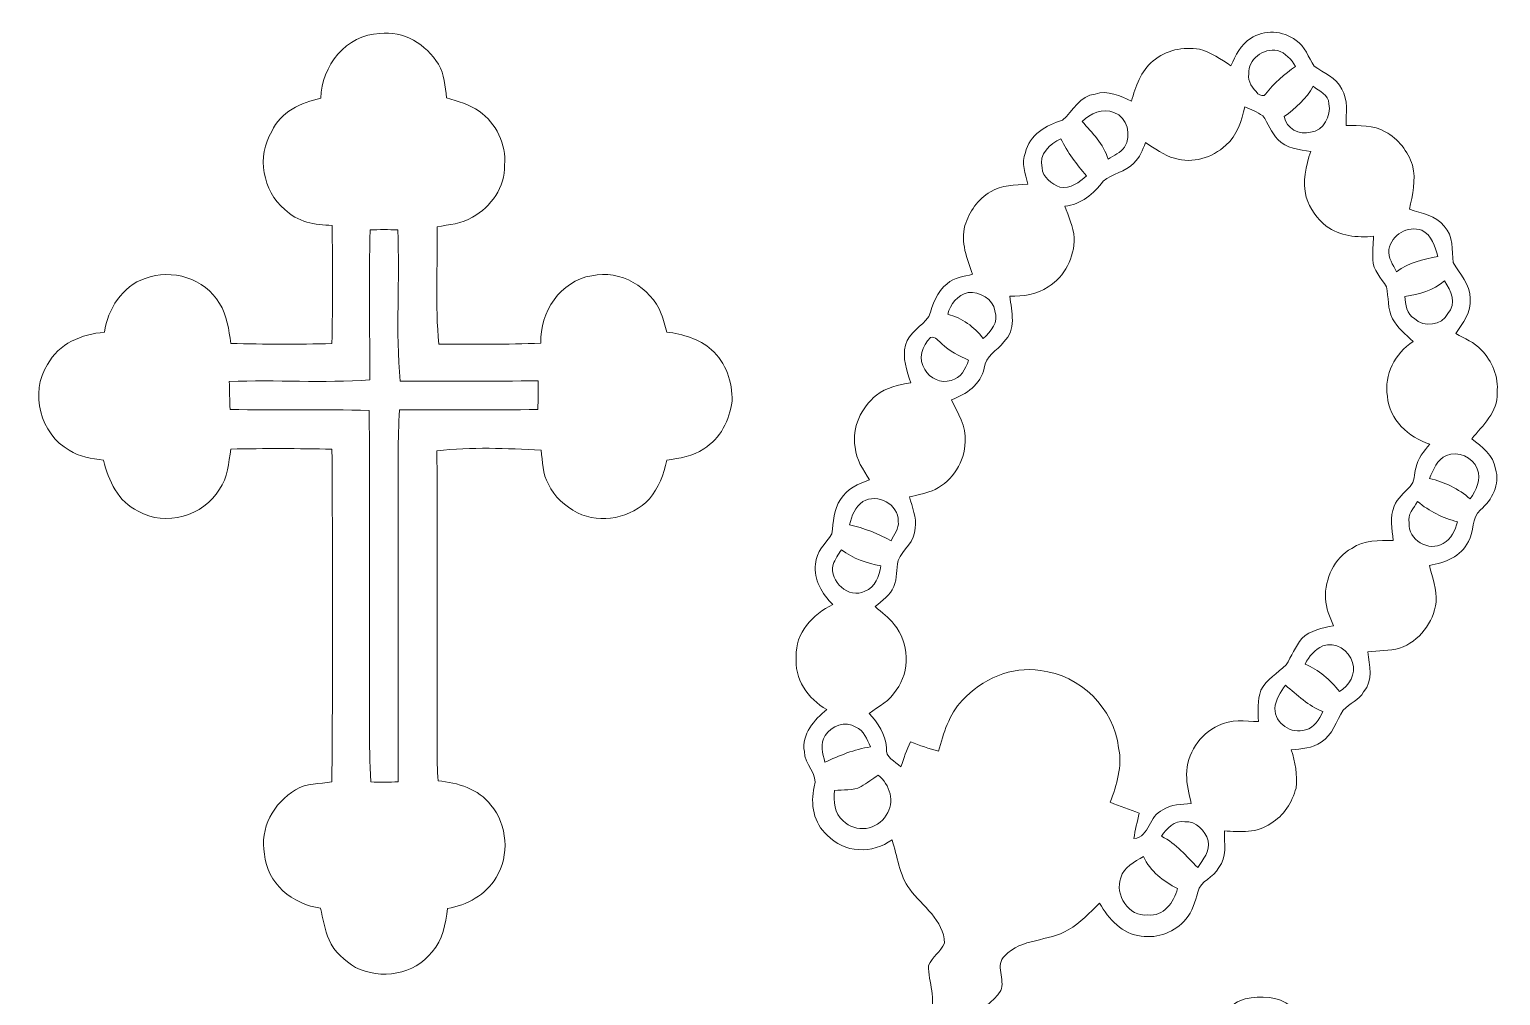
# Model space of a CAD drawing. Header units: centimetres. Extents: x -15.4 to 15.3, y -16.3 to 16.3.
# Drawn here: x -15.44 to 15.31, y -3.86 to 16.33 of the extents above; entities that cross this region are included whole.
import ezdxf

# ---------------------------------------------------------------- set-up
doc = ezdxf.new("R2010")
doc.units = ezdxf.units.CM
doc.header["$MEASUREMENT"] = 0
doc.layers.add('Layer 1', color=7, linetype='Continuous')

msp = doc.modelspace()

# ---------------------------------------------------------------- linework, layer by layer
at = {"layer": 'Layer 1', "color": 253, "lineweight": 9}
for points, knots in [([(-9.3471, 14.89439), (-9.33652, 15.56219), (-8.81053, 16.23212), (-8.11555, 16.24411), (-8.11555, 16.24411), (-7.61955, 16.32031), (-7.14471, 16.0134), (-6.8893, 15.607), (-6.8893, 15.607), (-6.75948, 15.39533), (-6.75172, 15.13886), (-6.7175, 14.90038), (-6.7175, 14.90038), (-6.48502, 14.82489), (-6.23807, 14.76986), (-6.03734, 14.6231), (-6.03734, 14.6231), (-5.67892, 14.37616), (-5.47148, 13.93166), (-5.505, 13.49739), (-5.505, 13.49739), (-5.48948, 13.0423), (-5.79004, 12.62073), (-6.1788, 12.4073), (-6.1788, 12.4073), (-6.40035, 12.26408), (-6.66846, 12.25984), (-6.91823, 12.2041), (-6.91823, 12.2041), (-6.89812, 11.38848), (-6.96409, 10.56863), (-6.87766, 9.75618), (-6.87766, 9.75618), (-6.16787, 9.76323), (-5.45667, 9.73783), (-4.74757, 9.77911), (-4.74757, 9.77911), (-4.77121, 10.41834), (-4.34153, 11.08262), (-3.6843, 11.18528), (-3.6843, 11.18528), (-3.08776, 11.31687), (-2.45277, 10.94786), (-2.23051, 10.38941), (-2.23051, 10.38941), (-2.18253, 10.26594), (-2.15325, 10.13683), (-2.11726, 10.00947), (-2.11726, 10.00947), (-1.78283, 9.96044), (-1.43887, 9.86801), (-1.17923, 9.63976), (-1.17923, 9.63976), (-0.88289, 9.36989), (-0.73861, 8.95925), (-0.75201, 8.56344), (-0.75201, 8.56344), (-0.80105, 8.17291), (-0.99367, 7.77498), (-1.34362, 7.57143), (-1.34362, 7.57143), (-1.56411, 7.39786), (-1.85162, 7.38234), (-2.11586, 7.32836), (-2.11586, 7.32836), (-2.18217, 7.03873), (-2.28483, 6.74981), (-2.47992, 6.52015), (-2.47992, 6.52015), (-2.85527, 6.12645), (-3.49169, 5.98251), (-3.98416, 6.23369), (-3.98416, 6.23369), (-4.23323, 6.3741), (-4.46923, 6.56425), (-4.59059, 6.82918), (-4.59059, 6.82918), (-4.71547, 7.04367), (-4.71053, 7.30155), (-4.74193, 7.54038), (-4.74193, 7.54038), (-5.46584, 7.57813), (-6.19785, 7.61094), (-6.91928, 7.52521), (-6.91928, 7.52521), (-6.91435, 5.45899), (-6.91823, 3.39277), (-6.91787, 1.32655), (-6.91787, 1.32655), (-6.91505, 1.09478), (-6.91682, 0.86159), (-6.89388, 0.63052), (-6.89388, 0.63052), (-6.48537, 0.59313), (-6.0511, 0.4626), (-5.79216, 0.12499), (-5.79216, 0.12499), (-5.44608, -0.29129), (-5.39634, -0.92911), (-5.68315, -1.38913), (-5.68315, -1.38913), (-5.89482, -1.7539), (-6.29381, -1.96733), (-6.69986, -2.03754), (-6.69986, -2.03754), (-6.73866, -2.35539), (-6.79581, -2.69899), (-7.0223, -2.94312), (-7.0223, -2.94312), (-7.38354, -3.42289), (-8.09933, -3.53014), (-8.62179, -3.26944), (-8.62179, -3.26944), (-8.84369, -3.12374), (-9.07229, -2.94805), (-9.17318, -2.69335), (-9.17318, -2.69335), (-9.26914, -2.48345), (-9.30124, -2.25238), (-9.35063, -2.02907), (-9.35063, -2.02907), (-9.93095, -1.95922), (-10.47811, -1.50378), (-10.52467, -0.89842), (-10.52467, -0.89842), (-10.63051, -0.3696), (-10.33169, 0.17826), (-9.8745, 0.43967), (-9.8745, 0.43967), (-9.65367, 0.5896), (-9.36827, 0.56667), (-9.11603, 0.60653), (-9.11603, 0.60653), (-9.09522, 2.92393), (-9.0998, 5.24168), (-9.11355, 7.55908), (-9.11355, 7.55908), (-9.81806, 7.57672), (-10.52326, 7.57778), (-11.22811, 7.56261), (-11.22811, 7.56261), (-11.27574, 7.27721), (-11.2902, 6.96535), (-11.46624, 6.72264), (-11.46624, 6.72264), (-11.79573, 6.16419), (-12.59618, 5.93066), (-13.16169, 6.26685), (-13.16169, 6.26685), (-13.58361, 6.45559), (-13.78646, 6.90609), (-13.88947, 7.32942), (-13.88947, 7.32942), (-14.13571, 7.36258), (-14.39429, 7.39539), (-14.6049, 7.53932), (-14.6049, 7.53932), (-15.21062, 7.8794), (-15.43746, 8.74265), (-15.05963, 9.33038), (-15.05963, 9.33038), (-14.82715, 9.76076), (-14.34243, 9.97208), (-13.87112, 10.00312), (-13.87112, 10.00312), (-13.80198, 10.48784), (-13.49577, 10.96585), (-13.01881, 11.13025), (-13.01881, 11.13025), (-12.46354, 11.33909), (-11.76575, 11.12919), (-11.46588, 10.60602), (-11.46588, 10.60602), (-11.29973, 10.35978), (-11.27292, 10.05569), (-11.22811, 9.77029), (-11.22811, 9.77029), (-10.52432, 9.7523), (-9.81982, 9.75053), (-9.11603, 9.7657), (-9.11603, 9.7657), (-9.09769, 10.58979), (-9.09839, 11.41423), (-9.1118, 12.23832), (-9.1118, 12.23832), (-9.46598, 12.23444), (-9.84098, 12.31417), (-10.10168, 12.57064), (-10.10168, 12.57064), (-10.56454, 12.95764), (-10.68977, 13.68718), (-10.37333, 14.20188), (-10.37333, 14.20188), (-10.18883, 14.60511), (-9.75915, 14.81078), (-9.3471, 14.89439), (-9.3471, 14.89439), (-9.3471, 14.89439), (-9.3471, 14.89439), (-9.3471, 14.89439)], [0, 0, 0, 0, 0.01960784, 0.01960784, 0.01960784, 0.01960784, 0.03921569, 0.03921569, 0.03921569, 0.03921569, 0.05882353, 0.05882353, 0.05882353, 0.05882353, 0.07843137, 0.07843137, 0.07843137, 0.07843137, 0.09803922, 0.09803922, 0.09803922, 0.09803922, 0.11764706, 0.11764706, 0.11764706, 0.11764706, 0.1372549, 0.1372549, 0.1372549, 0.1372549, 0.15686275, 0.15686275, 0.15686275, 0.15686275, 0.17647059, 0.17647059, 0.17647059, 0.17647059, 0.19607843, 0.19607843, 0.19607843, 0.19607843, 0.21568627, 0.21568627, 0.21568627, 0.21568627, 0.23529412, 0.23529412, 0.23529412, 0.23529412, 0.25490196, 0.25490196, 0.25490196, 0.25490196, 0.2745098, 0.2745098, 0.2745098, 0.2745098, 0.29411765, 0.29411765, 0.29411765, 0.29411765, 0.31372549, 0.31372549, 0.31372549, 0.31372549, 0.33333333, 0.33333333, 0.33333333, 0.33333333, 0.35294118, 0.35294118, 0.35294118, 0.35294118, 0.37254902, 0.37254902, 0.37254902, 0.37254902, 0.39215686, 0.39215686, 0.39215686, 0.39215686, 0.41176471, 0.41176471, 0.41176471, 0.41176471, 0.43137255, 0.43137255, 0.43137255, 0.43137255, 0.45098039, 0.45098039, 0.45098039, 0.45098039, 0.47058824, 0.47058824, 0.47058824, 0.47058824, 0.49019608, 0.49019608, 0.49019608, 0.49019608, 0.50980392, 0.50980392, 0.50980392, 0.50980392, 0.52941176, 0.52941176, 0.52941176, 0.52941176, 0.54901961, 0.54901961, 0.54901961, 0.54901961, 0.56862745, 0.56862745, 0.56862745, 0.56862745, 0.58823529, 0.58823529, 0.58823529, 0.58823529, 0.60784314, 0.60784314, 0.60784314, 0.60784314, 0.62745098, 0.62745098, 0.62745098, 0.62745098, 0.64705882, 0.64705882, 0.64705882, 0.64705882, 0.66666667, 0.66666667, 0.66666667, 0.66666667, 0.68627451, 0.68627451, 0.68627451, 0.68627451, 0.70588235, 0.70588235, 0.70588235, 0.70588235, 0.7254902, 0.7254902, 0.7254902, 0.7254902, 0.74509804, 0.74509804, 0.74509804, 0.74509804, 0.76470588, 0.76470588, 0.76470588, 0.76470588, 0.78431373, 0.78431373, 0.78431373, 0.78431373, 0.80392157, 0.80392157, 0.80392157, 0.80392157, 0.82352941, 0.82352941, 0.82352941, 0.82352941, 0.84313725, 0.84313725, 0.84313725, 0.84313725, 0.8627451, 0.8627451, 0.8627451, 0.8627451, 0.88235294, 0.88235294, 0.88235294, 0.88235294, 0.90196078, 0.90196078, 0.90196078, 0.90196078, 0.92156863, 0.92156863, 0.92156863, 0.92156863, 0.94117647, 0.94117647, 0.94117647, 0.94117647, 0.96078431, 0.96078431, 0.96078431, 0.96078431, 1, 1, 1, 1]), ([(10.08779, 16.14216), (10.37071, 16.33196), (10.769, 16.31361), (11.0357, 16.10194), (11.0357, 16.10194), (11.2322, 15.98271), (11.29041, 15.74458), (11.41741, 15.56713), (11.41741, 15.56713), (11.61249, 15.41332), (11.88343, 15.32724), (11.99138, 15.08418), (11.99138, 15.08418), (12.13355, 14.8577), (12.07675, 14.58041), (12.08486, 14.32712), (12.08486, 14.32712), (12.35827, 14.31654), (12.65778, 14.3437), (12.90119, 14.19377), (12.90119, 14.19377), (13.17389, 14.04596), (13.37356, 13.78631), (13.47022, 13.49386), (13.47022, 13.49386), (13.54678, 13.18871), (13.47304, 12.87403), (13.40602, 12.57381), (13.40602, 12.57381), (13.6639, 12.49373), (13.95706, 12.44505), (14.1345, 12.21892), (14.1345, 12.21892), (14.33206, 12.01995), (14.2869, 11.71551), (14.32324, 11.46362), (14.32324, 11.46362), (14.44812, 11.2195), (14.68872, 11.00713), (14.67249, 10.70938), (14.67249, 10.70938), (14.71764, 10.42222), (14.51198, 10.20244), (14.37721, 9.97525), (14.37721, 9.97525), (14.56031, 9.87401), (14.76104, 9.79393), (14.90814, 9.63976), (14.90814, 9.63976), (15.13357, 9.39776), (15.2775, 9.07179), (15.23764, 8.73489), (15.23764, 8.73489), (15.25916, 8.33872), (14.93884, 8.05791), (14.70777, 7.77886), (14.70777, 7.77886), (14.91661, 7.61305), (15.16779, 7.43596), (15.20307, 7.14844), (15.20307, 7.14844), (15.31137, 6.82989), (15.12651, 6.5011), (14.89368, 6.29084), (14.89368, 6.29084), (14.6933, 6.13245), (14.76915, 5.83153), (14.63792, 5.6315), (14.63792, 5.6315), (14.49116, 5.31188), (14.14368, 5.18841), (13.823, 5.1302), (13.823, 5.1302), (13.88932, 4.87973), (13.98598, 4.62855), (13.96482, 4.36432), (13.96482, 4.36432), (13.9119, 3.93605), (13.60745, 3.54658), (13.20141, 3.39983), (13.20141, 3.39983), (12.98409, 3.34479), (12.75902, 3.35397), (12.53889, 3.32398), (12.53889, 3.32398), (12.57346, 3.04635), (12.65213, 2.72355), (12.44964, 2.49107), (12.44964, 2.49107), (12.35121, 2.31856), (12.15648, 2.2466), (12.02242, 2.11007), (12.02242, 2.11007), (11.87567, 1.88641), (11.80476, 1.5869), (11.56099, 1.43979), (11.56099, 1.43979), (11.37684, 1.30997), (11.14965, 1.29974), (10.9341, 1.27787), (10.9341, 1.27787), (11.02759, 1.02387), (11.05863, 0.75047), (11.03676, 0.48059), (11.03676, 0.48059), (10.95315, 0.18532), (10.78347, -0.10502), (10.50759, -0.25777), (10.50759, -0.25777), (10.23243, -0.47261), (9.86554, -0.43346), (9.5378, -0.41758), (9.5378, -0.41758), (9.53393, -0.67511), (9.60272, -0.96791), (9.42104, -1.18205), (9.42104, -1.18205), (9.31943, -1.39301), (9.03228, -1.45581), (8.98253, -1.69464), (8.98253, -1.69464), (8.92715, -1.89184), (8.87212, -2.10209), (8.73417, -2.26014), (8.73417, -2.26014), (8.51157, -2.52931), (8.1468, -2.66795), (7.79967, -2.61256), (7.79967, -2.61256), (7.40456, -2.58258), (7.12234, -2.24814), (6.93149, -1.92853), (6.93149, -1.92853), (6.71523, -2.11585), (6.53391, -2.34904), (6.27638, -2.48345), (6.27638, -2.48345), (5.86469, -2.73321), (5.29424, -2.65596), (4.94817, -3.02602), (4.94817, -3.02602), (4.73544, -3.2144), (4.9651, -3.52802), (4.86315, -3.75204), (4.86315, -3.75204), (4.7231, -4.00639), (4.39184, -4.12034), (4.33645, -4.42655), (4.33645, -4.42655), (4.24544, -4.66926), (4.39008, -4.89468), (4.50367, -5.09965), (4.50367, -5.09965), (4.76331, -5.53603), (4.94535, -6.0204), (5.27167, -6.4148), (5.27167, -6.4148), (5.36868, -6.53969), (5.49709, -6.69526), (5.44171, -6.86459), (5.44171, -6.86459), (5.34152, -7.20044), (4.98521, -7.38388), (4.65325, -7.38071), (4.65325, -7.38071), (4.37032, -7.41211), (4.09798, -7.31932), (3.82246, -7.27346), (3.82246, -7.27346), (3.84468, -7.44879), (3.84503, -7.63682), (3.92829, -7.79593), (3.92829, -7.79593), (4.06023, -7.92293), (4.25179, -7.96209), (4.40701, -8.05381), (4.40701, -8.05381), (4.68958, -7.84496), (5.02437, -7.74795), (5.3588, -7.66046), (5.3588, -7.66046), (5.53625, -7.46326), (5.64385, -7.20538), (5.86045, -7.0431), (5.86045, -7.0431), (6.21394, -6.79404), (6.39738, -6.38129), (6.74169, -6.12411), (6.74169, -6.12411), (6.99957, -5.96572), (7.04931, -5.6401), (7.24863, -5.42985), (7.24863, -5.42985), (7.34388, -5.30602), (7.48323, -5.21959), (7.56825, -5.08801), (7.56825, -5.08801), (7.6254, -4.90632), (7.60776, -4.70524), (7.69066, -4.53026), (7.69066, -4.53026), (7.86458, -4.08929), (8.47701, -3.8995), (8.87247, -4.15844), (8.87247, -4.15844), (9.01392, -4.26356), (9.1367, -4.39127), (9.26123, -4.5165), (9.26123, -4.5165), (9.44714, -4.26674), (9.66515, -4.01309), (9.97631, -3.92419), (9.97631, -3.92419), (10.29592, -3.86351), (10.66282, -3.86316), (10.92916, -4.07836), (10.92916, -4.07836), (11.156, -4.21417), (11.27983, -4.45124), (11.40718, -4.67243), (11.40718, -4.67243), (11.67846, -4.42725), (12.06229, -4.23111), (12.42918, -4.37187), (12.42918, -4.37187), (12.7629, -4.46817), (12.93753, -4.79943), (13.05148, -5.10035), (13.05148, -5.10035), (13.22998, -5.2718), (13.50479, -5.34765), (13.61909, -5.58436), (13.61909, -5.58436), (13.87451, -6.00629), (13.75103, -6.62012), (13.33052, -6.88964), (13.33052, -6.88964), (13.18059, -6.97995), (13.01232, -7.0311), (12.84686, -7.08296), (12.84686, -7.08296), (12.88108, -7.29569), (12.88602, -7.51159), (12.91036, -7.72572), (12.91036, -7.72572), (13.02114, -7.92081), (13.20705, -8.09544), (13.19118, -8.34062), (13.19118, -8.34062), (13.21446, -8.662), (12.94917, -9.01231), (12.61297, -9.02712), (12.61297, -9.02712), (12.45246, -9.04406), (12.29653, -9.00737), (12.14131, -8.97562), (12.14131, -8.97562), (11.96668, -9.35944), (11.78465, -9.74009), (11.63049, -10.13273), (11.63049, -10.13273), (11.95681, -10.29606), (12.29159, -10.44247), (12.6232, -10.59451), (12.6232, -10.59451), (12.74668, -10.4594), (12.84475, -10.29218), (13.01514, -10.20999), (13.01514, -10.20999), (13.28678, -10.06111), (13.66213, -10.15848), (13.84311, -10.40542), (13.84311, -10.40542), (13.98598, -10.59451), (13.95353, -10.84252), (14.00927, -11.05983), (14.00927, -11.05983), (14.10028, -11.19706), (14.24986, -11.28913), (14.31689, -11.44577), (14.31689, -11.44577), (14.53032, -11.81512), (14.24633, -12.34852), (13.82582, -12.39333), (13.82582, -12.39333), (13.68471, -12.43284), (13.54431, -12.39544), (13.40637, -12.36863), (13.40637, -12.36863), (13.23316, -12.48752), (13.08076, -12.6826), (12.85851, -12.69777), (12.85851, -12.69777), (12.6038, -12.74152), (12.34416, -12.60358), (12.2034, -12.3965), (12.2034, -12.3965), (12.05558, -12.1672), (12.15577, -11.8758), (12.08239, -11.63239), (12.08239, -11.63239), (11.79594, -11.45317), (11.46786, -11.3484), (11.16764, -11.19318), (11.16764, -11.19318), (10.95844, -11.53855), (10.8198, -11.91884), (10.64624, -12.2822), (10.64624, -12.2822), (10.31886, -13.0128), (9.99007, -13.74305), (9.65952, -14.47225), (9.65952, -14.47225), (9.81227, -14.63699), (10.03733, -14.76999), (10.08673, -15.00706), (10.08673, -15.00706), (10.17563, -15.25471), (10.06627, -15.54293), (9.86272, -15.69956), (9.86272, -15.69956), (9.68527, -15.87771), (9.40975, -15.83714), (9.18396, -15.87207), (9.18396, -15.87207), (9.02133, -16.10702), (8.77193, -16.29681), (8.46889, -16.27106), (8.46889, -16.27106), (8.27592, -16.2259), (8.0886, -16.12007), (7.97924, -15.95074), (7.97924, -15.95074), (7.8219, -15.75989), (7.87093, -15.49213), (7.90833, -15.26705), (7.90833, -15.26705), (7.76298, -15.08855), (7.56402, -14.90475), (7.5806, -14.65322), (7.5806, -14.65322), (7.55026, -14.41792), (7.70407, -14.20731), (7.87517, -14.06514), (7.87517, -14.06514), (8.08472, -13.90639), (8.37082, -13.96672), (8.61353, -13.97624), (8.61353, -13.97624), (9.00653, -13.12393), (9.39246, -12.26844), (9.77629, -11.4119), (9.77629, -11.4119), (9.88882, -11.17695), (10.00841, -10.94235), (10.06591, -10.68624), (10.06591, -10.68624), (9.73607, -10.54054), (9.41293, -10.37544), (9.06614, -10.27349), (9.06614, -10.27349), (8.93738, -10.46363), (8.7557, -10.65025), (8.51899, -10.68518), (8.51899, -10.68518), (8.27733, -10.74444), (8.04027, -10.61004), (7.87693, -10.44423), (7.87693, -10.44423), (7.72559, -10.26502), (7.73935, -10.01843), (7.73794, -9.79794), (7.73794, -9.79794), (7.59506, -9.66036), (7.42679, -9.52807), (7.37352, -9.32628), (7.37352, -9.32628), (7.24687, -8.99714), (7.43596, -8.61155), (7.74923, -8.47538), (7.74923, -8.47538), (7.93232, -8.408), (8.12211, -8.45915), (8.30838, -8.45104), (8.30838, -8.45104), (8.54121, -8.33074), (8.73242, -8.07921), (9.02699, -8.13001), (9.02699, -8.13001), (9.2256, -8.18116), (9.43833, -8.27712), (9.52476, -8.47891), (9.52476, -8.47891), (9.66798, -8.68669), (9.62353, -8.9541), (9.56003, -9.18199), (9.56003, -9.18199), (9.89657, -9.3418), (10.23172, -9.50443), (10.57498, -9.65013), (10.57498, -9.65013), (10.74254, -9.26172), (10.9401, -8.88601), (11.0858, -8.48843), (11.0858, -8.48843), (10.90694, -8.35437), (10.71115, -8.1988), (10.67375, -7.9635), (10.67375, -7.9635), (10.58803, -7.68692), (10.74643, -7.40399), (10.96056, -7.23783), (10.96056, -7.23783), (11.16623, -7.07908), (11.49361, -7.23924), (11.66894, -7.0304), (11.66894, -7.0304), (11.77971, -6.91398), (11.90177, -6.80886), (12.02313, -6.70373), (12.02313, -6.70373), (11.90777, -6.49312), (11.86861, -6.25394), (11.78465, -6.03204), (11.78465, -6.03204), (11.65271, -5.86553), (11.49114, -5.72477), (11.34721, -5.56919), (11.34721, -5.56919), (11.11367, -5.93255), (10.72385, -6.25005), (10.26347, -6.19079), (10.26347, -6.19079), (9.76852, -6.23347), (9.37553, -5.82778), (9.18926, -5.40656), (9.18926, -5.40656), (9.05309, -5.51487), (8.93244, -5.65704), (8.75923, -5.70607), (8.75923, -5.70607), (8.61953, -5.75229), (8.46431, -5.74382), (8.33272, -5.81049), (8.33272, -5.81049), (8.16092, -6.02357), (8.02192, -6.26946), (7.79579, -6.4342), (7.79579, -6.4342), (7.49523, -6.65152), (7.41126, -7.05051), (7.1301, -7.28722), (7.1301, -7.28722), (6.99746, -7.42516), (6.81013, -7.507), (6.70571, -7.67281), (6.70571, -7.67281), (6.54237, -7.93457), (6.35187, -8.20021), (6.07247, -8.34767), (6.07247, -8.34767), (5.76908, -8.50536), (5.51685, -8.74631), (5.2057, -8.88989), (5.2057, -8.88989), (4.91501, -9.01125), (4.59186, -8.98232), (4.28601, -9.02254), (4.28601, -9.02254), (4.11914, -9.04688), (3.94804, -9.03559), (3.78506, -8.9929), (3.78506, -8.9929), (3.57551, -8.92587), (3.39136, -8.79429), (3.17793, -8.7382), (3.17793, -8.7382), (2.91723, -8.71315), (2.6336, -8.80487), (2.39829, -8.65282), (2.39829, -8.65282), (1.90158, -8.4207), (1.64899, -7.75183), (1.92098, -7.26147), (1.92098, -7.26147), (2.01764, -7.08543), (2.15629, -6.93832), (2.27165, -6.77534), (2.27165, -6.77534), (1.89946, -6.66563), (1.50612, -6.50935), (1.27822, -6.17738), (1.27822, -6.17738), (1.11983, -5.97877), (1.0461, -5.65104), (1.2313, -5.44713), (1.2313, -5.44713), (1.37876, -5.25416), (1.65111, -5.28521), (1.85219, -5.18114), (1.85219, -5.18114), (2.25224, -4.97441), (2.63677, -4.73699), (3.04211, -4.53944), (3.04211, -4.53944), (3.16735, -4.47382), (3.31375, -4.41102), (3.37231, -4.27168), (3.37231, -4.27168), (3.53247, -3.94112), (3.34726, -3.57141), (3.35679, -3.22887), (3.35679, -3.22887), (3.42593, -3.0486), (3.61573, -2.94029), (3.68664, -2.76108), (3.68664, -2.76108), (3.67958, -2.27989), (3.22697, -1.98391), (2.96274, -1.63466), (2.96274, -1.63466), (2.73978, -1.33445), (2.70591, -0.94498), (2.59161, -0.59891), (2.59161, -0.59891), (2.19262, -0.903), (1.58408, -0.88219), (1.23801, -0.50225), (1.23801, -0.50225), (0.95261, -0.25848), (0.87994, 0.15039), (0.96637, 0.50282), (0.96637, 0.50282), (1.05915, 0.77481), (0.75752, 0.97307), (0.75999, 1.24224), (0.75999, 1.24224), (0.69614, 1.60525), (0.96601, 1.90828), (1.22601, 2.12066), (1.22601, 2.12066), (0.83302, 2.33761), (0.54339, 2.77083), (0.59136, 3.23155), (0.59136, 3.23155), (0.56208, 3.71944), (0.94238, 4.11173), (1.35266, 4.31282), (1.35266, 4.31282), (1.13358, 4.54001), (0.94767, 4.82823), (0.99177, 5.1616), (0.99177, 5.1616), (0.996, 5.42124), (1.21966, 5.58317), (1.33114, 5.79519), (1.33114, 5.79519), (1.3763, 6.03543), (1.36289, 6.30425), (1.51811, 6.51027), (1.51811, 6.51027), (1.6504, 6.72899), (1.88571, 6.84188), (2.11889, 6.91843), (2.11889, 6.91843), (1.99789, 7.13574), (1.83385, 7.34177), (1.82115, 7.60071), (1.82115, 7.60071), (1.74706, 8.01204), (1.94921, 8.43114), (2.26565, 8.68797), (2.26565, 8.68797), (2.47132, 8.85307), (2.73061, 8.90422), (2.9832, 8.94655), (2.9832, 8.94655), (2.8943, 9.19738), (2.80928, 9.47113), (2.87172, 9.73748), (2.87172, 9.73748), (2.94933, 9.99536), (3.21003, 10.12765), (3.3642, 10.33121), (3.3642, 10.33121), (3.43793, 10.58309), (3.52895, 10.84979), (3.74661, 11.01736), (3.74661, 11.01736), (3.89054, 11.15283), (4.0948, 11.16694), (4.27719, 11.21562), (4.27719, 11.21562), (4.15618, 11.53876), (4.02495, 11.88449), (4.11561, 12.23268), (4.11561, 12.23268), (4.20557, 12.51808), (4.38655, 12.78689), (4.65007, 12.93788), (4.65007, 12.93788), (4.87726, 13.09063), (5.16513, 13.0737), (5.42724, 13.10016), (5.42724, 13.10016), (5.39161, 13.31782), (5.28401, 13.53654), (5.37856, 13.75703), (5.37856, 13.75703), (5.46358, 14.12745), (5.81741, 14.33629), (6.15784, 14.43613), (6.15784, 14.43613), (6.37233, 14.62769), (6.51874, 14.94519), (6.83976, 14.98188), (6.83976, 14.98188), (7.10153, 15.07113), (7.36399, 14.94413), (7.59577, 14.83053), (7.59577, 14.83053), (7.68537, 15.1371), (7.79085, 15.46553), (8.05085, 15.67332), (8.05085, 15.67332), (8.31402, 15.8991), (8.67843, 15.97636), (9.0164, 15.91779), (9.0164, 15.91779), (9.25911, 15.85747), (9.46443, 15.70507), (9.67397, 15.57454), (9.67397, 15.57454), (9.77452, 15.78656), (9.87894, 16.01587), (10.08779, 16.14216), (10.08779, 16.14216), (10.08779, 16.14216), (10.08779, 16.14216), (10.08779, 16.14216)], [0, 0, 0, 0, 0.00621118, 0.00621118, 0.00621118, 0.00621118, 0.01242236, 0.01242236, 0.01242236, 0.01242236, 0.01863354, 0.01863354, 0.01863354, 0.01863354, 0.02484472, 0.02484472, 0.02484472, 0.02484472, 0.0310559, 0.0310559, 0.0310559, 0.0310559, 0.03726708, 0.03726708, 0.03726708, 0.03726708, 0.04347826, 0.04347826, 0.04347826, 0.04347826, 0.04968944, 0.04968944, 0.04968944, 0.04968944, 0.05590062, 0.05590062, 0.05590062, 0.05590062, 0.0621118, 0.0621118, 0.0621118, 0.0621118, 0.06832298, 0.06832298, 0.06832298, 0.06832298, 0.07453416, 0.07453416, 0.07453416, 0.07453416, 0.08074534, 0.08074534, 0.08074534, 0.08074534, 0.08695652, 0.08695652, 0.08695652, 0.08695652, 0.0931677, 0.0931677, 0.0931677, 0.0931677, 0.09937888, 0.09937888, 0.09937888, 0.09937888, 0.10559006, 0.10559006, 0.10559006, 0.10559006, 0.11180124, 0.11180124, 0.11180124, 0.11180124, 0.11801242, 0.11801242, 0.11801242, 0.11801242, 0.1242236, 0.1242236, 0.1242236, 0.1242236, 0.13043478, 0.13043478, 0.13043478, 0.13043478, 0.13664596, 0.13664596, 0.13664596, 0.13664596, 0.14285714, 0.14285714, 0.14285714, 0.14285714, 0.14906832, 0.14906832, 0.14906832, 0.14906832, 0.1552795, 0.1552795, 0.1552795, 0.1552795, 0.16149068, 0.16149068, 0.16149068, 0.16149068, 0.16770186, 0.16770186, 0.16770186, 0.16770186, 0.17391304, 0.17391304, 0.17391304, 0.17391304, 0.18012422, 0.18012422, 0.18012422, 0.18012422, 0.1863354, 0.1863354, 0.1863354, 0.1863354, 0.19254658, 0.19254658, 0.19254658, 0.19254658, 0.19875776, 0.19875776, 0.19875776, 0.19875776, 0.20496894, 0.20496894, 0.20496894, 0.20496894, 0.21118012, 0.21118012, 0.21118012, 0.21118012, 0.2173913, 0.2173913, 0.2173913, 0.2173913, 0.22360248, 0.22360248, 0.22360248, 0.22360248, 0.22981366, 0.22981366, 0.22981366, 0.22981366, 0.23602484, 0.23602484, 0.23602484, 0.23602484, 0.24223602, 0.24223602, 0.24223602, 0.24223602, 0.2484472, 0.2484472, 0.2484472, 0.2484472, 0.25465839, 0.25465839, 0.25465839, 0.25465839, 0.26086957, 0.26086957, 0.26086957, 0.26086957, 0.26708075, 0.26708075, 0.26708075, 0.26708075, 0.27329193, 0.27329193, 0.27329193, 0.27329193, 0.27950311, 0.27950311, 0.27950311, 0.27950311, 0.28571429, 0.28571429, 0.28571429, 0.28571429, 0.29192547, 0.29192547, 0.29192547, 0.29192547, 0.29813665, 0.29813665, 0.29813665, 0.29813665, 0.30434783, 0.30434783, 0.30434783, 0.30434783, 0.31055901, 0.31055901, 0.31055901, 0.31055901, 0.31677019, 0.31677019, 0.31677019, 0.31677019, 0.32298137, 0.32298137, 0.32298137, 0.32298137, 0.32919255, 0.32919255, 0.32919255, 0.32919255, 0.33540373, 0.33540373, 0.33540373, 0.33540373, 0.34161491, 0.34161491, 0.34161491, 0.34161491, 0.34782609, 0.34782609, 0.34782609, 0.34782609, 0.35403727, 0.35403727, 0.35403727, 0.35403727, 0.36024845, 0.36024845, 0.36024845, 0.36024845, 0.36645963, 0.36645963, 0.36645963, 0.36645963, 0.37267081, 0.37267081, 0.37267081, 0.37267081, 0.37888199, 0.37888199, 0.37888199, 0.37888199, 0.38509317, 0.38509317, 0.38509317, 0.38509317, 0.39130435, 0.39130435, 0.39130435, 0.39130435, 0.39751553, 0.39751553, 0.39751553, 0.39751553, 0.40372671, 0.40372671, 0.40372671, 0.40372671, 0.40993789, 0.40993789, 0.40993789, 0.40993789, 0.41614907, 0.41614907, 0.41614907, 0.41614907, 0.42236025, 0.42236025, 0.42236025, 0.42236025, 0.42857143, 0.42857143, 0.42857143, 0.42857143, 0.43478261, 0.43478261, 0.43478261, 0.43478261, 0.44099379, 0.44099379, 0.44099379, 0.44099379, 0.44720497, 0.44720497, 0.44720497, 0.44720497, 0.45341615, 0.45341615, 0.45341615, 0.45341615, 0.45962733, 0.45962733, 0.45962733, 0.45962733, 0.46583851, 0.46583851, 0.46583851, 0.46583851, 0.47204969, 0.47204969, 0.47204969, 0.47204969, 0.47826087, 0.47826087, 0.47826087, 0.47826087, 0.48447205, 0.48447205, 0.48447205, 0.48447205, 0.49068323, 0.49068323, 0.49068323, 0.49068323, 0.49689441, 0.49689441, 0.49689441, 0.49689441, 0.50310559, 0.50310559, 0.50310559, 0.50310559, 0.50931677, 0.50931677, 0.50931677, 0.50931677, 0.51552795, 0.51552795, 0.51552795, 0.51552795, 0.52173913, 0.52173913, 0.52173913, 0.52173913, 0.52795031, 0.52795031, 0.52795031, 0.52795031, 0.53416149, 0.53416149, 0.53416149, 0.53416149, 0.54037267, 0.54037267, 0.54037267, 0.54037267, 0.54658385, 0.54658385, 0.54658385, 0.54658385, 0.55279503, 0.55279503, 0.55279503, 0.55279503, 0.55900621, 0.55900621, 0.55900621, 0.55900621, 0.56521739, 0.56521739, 0.56521739, 0.56521739, 0.57142857, 0.57142857, 0.57142857, 0.57142857, 0.57763975, 0.57763975, 0.57763975, 0.57763975, 0.58385093, 0.58385093, 0.58385093, 0.58385093, 0.59006211, 0.59006211, 0.59006211, 0.59006211, 0.59627329, 0.59627329, 0.59627329, 0.59627329, 0.60248447, 0.60248447, 0.60248447, 0.60248447, 0.60869565, 0.60869565, 0.60869565, 0.60869565, 0.61490683, 0.61490683, 0.61490683, 0.61490683, 0.62111801, 0.62111801, 0.62111801, 0.62111801, 0.62732919, 0.62732919, 0.62732919, 0.62732919, 0.63354037, 0.63354037, 0.63354037, 0.63354037, 0.63975155, 0.63975155, 0.63975155, 0.63975155, 0.64596273, 0.64596273, 0.64596273, 0.64596273, 0.65217391, 0.65217391, 0.65217391, 0.65217391, 0.65838509, 0.65838509, 0.65838509, 0.65838509, 0.66459627, 0.66459627, 0.66459627, 0.66459627, 0.67080745, 0.67080745, 0.67080745, 0.67080745, 0.67701863, 0.67701863, 0.67701863, 0.67701863, 0.68322981, 0.68322981, 0.68322981, 0.68322981, 0.68944099, 0.68944099, 0.68944099, 0.68944099, 0.69565217, 0.69565217, 0.69565217, 0.69565217, 0.70186335, 0.70186335, 0.70186335, 0.70186335, 0.70807453, 0.70807453, 0.70807453, 0.70807453, 0.71428571, 0.71428571, 0.71428571, 0.71428571, 0.72049689, 0.72049689, 0.72049689, 0.72049689, 0.72670807, 0.72670807, 0.72670807, 0.72670807, 0.73291925, 0.73291925, 0.73291925, 0.73291925, 0.73913043, 0.73913043, 0.73913043, 0.73913043, 0.74534161, 0.74534161, 0.74534161, 0.74534161, 0.7515528, 0.7515528, 0.7515528, 0.7515528, 0.75776398, 0.75776398, 0.75776398, 0.75776398, 0.76397516, 0.76397516, 0.76397516, 0.76397516, 0.77018634, 0.77018634, 0.77018634, 0.77018634, 0.77639752, 0.77639752, 0.77639752, 0.77639752, 0.7826087, 0.7826087, 0.7826087, 0.7826087, 0.78881988, 0.78881988, 0.78881988, 0.78881988, 0.79503106, 0.79503106, 0.79503106, 0.79503106, 0.80124224, 0.80124224, 0.80124224, 0.80124224, 0.80745342, 0.80745342, 0.80745342, 0.80745342, 0.8136646, 0.8136646, 0.8136646, 0.8136646, 0.81987578, 0.81987578, 0.81987578, 0.81987578, 0.82608696, 0.82608696, 0.82608696, 0.82608696, 0.83229814, 0.83229814, 0.83229814, 0.83229814, 0.83850932, 0.83850932, 0.83850932, 0.83850932, 0.8447205, 0.8447205, 0.8447205, 0.8447205, 0.85093168, 0.85093168, 0.85093168, 0.85093168, 0.85714286, 0.85714286, 0.85714286, 0.85714286, 0.86335404, 0.86335404, 0.86335404, 0.86335404, 0.86956522, 0.86956522, 0.86956522, 0.86956522, 0.8757764, 0.8757764, 0.8757764, 0.8757764, 0.88198758, 0.88198758, 0.88198758, 0.88198758, 0.88819876, 0.88819876, 0.88819876, 0.88819876, 0.89440994, 0.89440994, 0.89440994, 0.89440994, 0.90062112, 0.90062112, 0.90062112, 0.90062112, 0.9068323, 0.9068323, 0.9068323, 0.9068323, 0.91304348, 0.91304348, 0.91304348, 0.91304348, 0.91925466, 0.91925466, 0.91925466, 0.91925466, 0.92546584, 0.92546584, 0.92546584, 0.92546584, 0.93167702, 0.93167702, 0.93167702, 0.93167702, 0.9378882, 0.9378882, 0.9378882, 0.9378882, 0.94409938, 0.94409938, 0.94409938, 0.94409938, 0.95031056, 0.95031056, 0.95031056, 0.95031056, 0.95652174, 0.95652174, 0.95652174, 0.95652174, 0.96273292, 0.96273292, 0.96273292, 0.96273292, 0.9689441, 0.9689441, 0.9689441, 0.9689441, 0.97515528, 0.97515528, 0.97515528, 0.97515528, 0.98136646, 0.98136646, 0.98136646, 0.98136646, 0.98757764, 0.98757764, 0.98757764, 0.98757764, 1, 1, 1, 1]), ([(10.05075, 15.40239), (10.01582, 15.2327), (10.13894, 15.10394), (10.23736, 14.98787), (10.23736, 14.98787), (10.28676, 14.96353), (10.364, 14.91167), (10.40106, 14.98011), (10.40106, 14.98011), (10.57956, 15.20483), (10.78876, 15.40239), (11.02829, 15.56078), (11.02829, 15.56078), (10.93728, 15.70542), (10.81663, 15.84301), (10.64588, 15.89239), (10.64588, 15.89239), (10.36225, 15.94849), (10.01794, 15.70683), (10.05075, 15.40239), (10.05075, 15.40239), (10.05075, 15.40239), (10.05075, 15.40239), (10.05075, 15.40239)], [0, 0, 0, 0, 0.14285714, 0.14285714, 0.14285714, 0.14285714, 0.28571429, 0.28571429, 0.28571429, 0.28571429, 0.42857143, 0.42857143, 0.42857143, 0.42857143, 0.57142857, 0.57142857, 0.57142857, 0.57142857, 0.71428571, 0.71428571, 0.71428571, 0.71428571, 1, 1, 1, 1]), ([(11.39413, 15.14309), (11.25372, 14.87886), (11.02089, 14.69119), (10.79158, 14.50915), (10.79158, 14.50915), (10.82016, 14.2615), (11.11437, 14.11969), (11.34156, 14.18354), (11.34156, 14.18354), (11.61461, 14.21458), (11.77371, 14.52503), (11.72468, 14.77973), (11.72468, 14.77973), (11.71762, 14.96635), (11.52042, 15.04326), (11.39413, 15.14309), (11.39413, 15.14309), (11.39413, 15.14309), (11.39413, 15.14309), (11.39413, 15.14309)], [0, 0, 0, 0, 0.16666667, 0.16666667, 0.16666667, 0.16666667, 0.33333333, 0.33333333, 0.33333333, 0.33333333, 0.5, 0.5, 0.5, 0.5, 0.66666667, 0.66666667, 0.66666667, 0.66666667, 1, 1, 1, 1]), ([(9.96714, 14.71659), (9.89835, 14.42554), (9.80557, 14.11087), (9.56708, 13.91084), (9.56708, 13.91084), (9.28663, 13.64732), (8.87388, 13.52349), (8.49888, 13.64061), (8.49888, 13.64061), (8.26816, 13.69177), (8.08824, 13.85158), (7.88822, 13.96693), (7.88822, 13.96693), (7.83001, 13.81348), (7.77357, 13.65014), (7.6448, 13.53972), (7.6448, 13.53972), (7.473, 13.34922), (7.19325, 13.32276), (7.00451, 13.16084), (7.00451, 13.16084), (6.81013, 12.8959), (6.54096, 12.67048), (6.20124, 12.64084), (6.20124, 12.64084), (6.28273, 12.42459), (6.37904, 12.20939), (6.40232, 11.97621), (6.40232, 11.97621), (6.40408, 11.57404), (6.20406, 11.16658), (5.85728, 10.95315), (5.85728, 10.95315), (5.62444, 10.78911), (5.33164, 10.75313), (5.05436, 10.75877), (5.05436, 10.75877), (5.0914, 10.43669), (5.20005, 10.04757), (4.9263, 9.80169), (4.9263, 9.80169), (4.79542, 9.61119), (4.53154, 9.51523), (4.5206, 9.25347), (4.5206, 9.25347), (4.44123, 8.91516), (4.14736, 8.70208), (3.83163, 8.59483), (3.83163, 8.59483), (3.96851, 8.31684), (4.15195, 8.03744), (4.12055, 7.71359), (4.12055, 7.71359), (4.11244, 7.3019), (3.86126, 6.90538), (3.49473, 6.71982), (3.49473, 6.71982), (3.32292, 6.64221), (3.13771, 6.60446), (2.95498, 6.56425), (2.95498, 6.56425), (3.01706, 6.35081), (3.10843, 6.13491), (3.07704, 5.90773), (3.07704, 5.90773), (3.07104, 5.63326), (2.82445, 5.46605), (2.7172, 5.23568), (2.7172, 5.23568), (2.68334, 5.05471), (2.70486, 4.86245), (2.62971, 4.69029), (2.62971, 4.69029), (2.55387, 4.50896), (2.38418, 4.39466), (2.24025, 4.27013), (2.24025, 4.27013), (2.37395, 4.14701), (2.53058, 4.04718), (2.63853, 3.89795), (2.63853, 3.89795), (2.95498, 3.51942), (2.97791, 2.9204), (2.6784, 2.526), (2.6784, 2.526), (2.55281, 2.29951), (2.30833, 2.19156), (2.11254, 2.03705), (2.11254, 2.03705), (2.30163, 1.84196), (2.45756, 1.60595), (2.47379, 1.32655), (2.47379, 1.32655), (2.44733, 1.11665), (2.65159, 1.03763), (2.77859, 0.92403), (2.77859, 0.92403), (2.84244, 1.09795), (2.89077, 1.27858), (2.97932, 1.44262), (2.97932, 1.44262), (3.17088, 1.36748), (3.36631, 1.30327), (3.56458, 1.24894), (3.56458, 1.24894), (3.66582, 1.62571), (3.7833, 2.01835), (4.06023, 2.30798), (4.06023, 2.30798), (4.46733, 2.75495), (5.08716, 3.03506), (5.69712, 2.9331), (5.69712, 2.9331), (6.52509, 2.84985), (7.22958, 2.14394), (7.32836, 1.32197), (7.32836, 1.32197), (7.41162, 0.93673), (7.28568, 0.54409), (7.15479, 0.18355), (7.15479, 0.18355), (7.35306, 0.09748), (7.55873, 0.03292), (7.76051, -0.04505), (7.76051, -0.04505), (7.71889, -0.22108), (7.67303, -0.39747), (7.64586, -0.57668), (7.64586, -0.57668), (7.98735, -0.53541), (7.95807, -0.09267), (8.25158, 0.02198), (8.25158, 0.02198), (8.42373, 0.14581), (8.64458, 0.13028), (8.84495, 0.15745), (8.84495, 0.15745), (8.80579, 0.35747), (8.74299, 0.55538), (8.75006, 0.7614), (8.75006, 0.7614), (8.75076, 1.19215), (9.02205, 1.61089), (9.41468, 1.78869), (9.41468, 1.78869), (9.67256, 1.92522), (9.97277, 1.87371), (10.25254, 1.87054), (10.25254, 1.87054), (10.23877, 2.08855), (10.22854, 2.31363), (10.30016, 2.52353), (10.30016, 2.52353), (10.42152, 2.74966), (10.64518, 2.88195), (10.82651, 3.05234), (10.82651, 3.05234), (10.94504, 3.23191), (11.02371, 3.43687), (11.15671, 3.60797), (11.15671, 3.60797), (11.33944, 3.77483), (11.58498, 3.82704), (11.81993, 3.8722), (11.81993, 3.8722), (11.74196, 4.05494), (11.65871, 4.23979), (11.6513, 4.44264), (11.6513, 4.44264), (11.63507, 4.85363), (11.83298, 5.28719), (12.2034, 5.48827), (12.2034, 5.48827), (12.45034, 5.67419), (12.77419, 5.64738), (13.06594, 5.6509), (13.06594, 5.6509), (13.04724, 5.88691), (12.98798, 6.14232), (13.08711, 6.36881), (13.08711, 6.36881), (13.15308, 6.53708), (13.29913, 6.65173), (13.41907, 6.78014), (13.41907, 6.78014), (13.51961, 6.88069), (13.50127, 7.0412), (13.54113, 7.16608), (13.54113, 7.16608), (13.57711, 7.36117), (13.70658, 7.51851), (13.83358, 7.66385), (13.83358, 7.66385), (13.3912, 7.81202), (12.98021, 8.17503), (12.94564, 8.66504), (12.94564, 8.66504), (12.87085, 9.11871), (13.10474, 9.56533), (13.48116, 9.80945), (13.48116, 9.80945), (13.33017, 9.96114), (13.15696, 10.09802), (13.05042, 10.28711), (13.05042, 10.28711), (12.94952, 10.49489), (12.97175, 10.73478), (12.92553, 10.95492), (12.92553, 10.95492), (12.81794, 11.1373), (12.64543, 11.29711), (12.64225, 11.52536), (12.64225, 11.52536), (12.63696, 11.68693), (12.64578, 11.84815), (12.65566, 12.00937), (12.65566, 12.00937), (12.31558, 11.97903), (11.9501, 12.01219), (11.66682, 12.22068), (11.66682, 12.22068), (11.47385, 12.37696), (11.32392, 12.58969), (11.24878, 12.8264), (11.24878, 12.8264), (11.16941, 13.14673), (11.23608, 13.47798), (11.34579, 13.78208), (11.34579, 13.78208), (11.10591, 13.82547), (10.83074, 13.84064), (10.65717, 14.03255), (10.65717, 14.03255), (10.5143, 14.17366), (10.45609, 14.36981), (10.34038, 14.52856), (10.34038, 14.52856), (10.22643, 14.60969), (10.09519, 14.66261), (9.96714, 14.71659), (9.96714, 14.71659), (9.96714, 14.71659), (9.96714, 14.71659), (9.96714, 14.71659)], [0, 0, 0, 0, 0.01612903, 0.01612903, 0.01612903, 0.01612903, 0.03225806, 0.03225806, 0.03225806, 0.03225806, 0.0483871, 0.0483871, 0.0483871, 0.0483871, 0.06451613, 0.06451613, 0.06451613, 0.06451613, 0.08064516, 0.08064516, 0.08064516, 0.08064516, 0.09677419, 0.09677419, 0.09677419, 0.09677419, 0.11290323, 0.11290323, 0.11290323, 0.11290323, 0.12903226, 0.12903226, 0.12903226, 0.12903226, 0.14516129, 0.14516129, 0.14516129, 0.14516129, 0.16129032, 0.16129032, 0.16129032, 0.16129032, 0.17741935, 0.17741935, 0.17741935, 0.17741935, 0.19354839, 0.19354839, 0.19354839, 0.19354839, 0.20967742, 0.20967742, 0.20967742, 0.20967742, 0.22580645, 0.22580645, 0.22580645, 0.22580645, 0.24193548, 0.24193548, 0.24193548, 0.24193548, 0.25806452, 0.25806452, 0.25806452, 0.25806452, 0.27419355, 0.27419355, 0.27419355, 0.27419355, 0.29032258, 0.29032258, 0.29032258, 0.29032258, 0.30645161, 0.30645161, 0.30645161, 0.30645161, 0.32258065, 0.32258065, 0.32258065, 0.32258065, 0.33870968, 0.33870968, 0.33870968, 0.33870968, 0.35483871, 0.35483871, 0.35483871, 0.35483871, 0.37096774, 0.37096774, 0.37096774, 0.37096774, 0.38709677, 0.38709677, 0.38709677, 0.38709677, 0.40322581, 0.40322581, 0.40322581, 0.40322581, 0.41935484, 0.41935484, 0.41935484, 0.41935484, 0.43548387, 0.43548387, 0.43548387, 0.43548387, 0.4516129, 0.4516129, 0.4516129, 0.4516129, 0.46774194, 0.46774194, 0.46774194, 0.46774194, 0.48387097, 0.48387097, 0.48387097, 0.48387097, 0.5, 0.5, 0.5, 0.5, 0.51612903, 0.51612903, 0.51612903, 0.51612903, 0.53225806, 0.53225806, 0.53225806, 0.53225806, 0.5483871, 0.5483871, 0.5483871, 0.5483871, 0.56451613, 0.56451613, 0.56451613, 0.56451613, 0.58064516, 0.58064516, 0.58064516, 0.58064516, 0.59677419, 0.59677419, 0.59677419, 0.59677419, 0.61290323, 0.61290323, 0.61290323, 0.61290323, 0.62903226, 0.62903226, 0.62903226, 0.62903226, 0.64516129, 0.64516129, 0.64516129, 0.64516129, 0.66129032, 0.66129032, 0.66129032, 0.66129032, 0.67741935, 0.67741935, 0.67741935, 0.67741935, 0.69354839, 0.69354839, 0.69354839, 0.69354839, 0.70967742, 0.70967742, 0.70967742, 0.70967742, 0.72580645, 0.72580645, 0.72580645, 0.72580645, 0.74193548, 0.74193548, 0.74193548, 0.74193548, 0.75806452, 0.75806452, 0.75806452, 0.75806452, 0.77419355, 0.77419355, 0.77419355, 0.77419355, 0.79032258, 0.79032258, 0.79032258, 0.79032258, 0.80645161, 0.80645161, 0.80645161, 0.80645161, 0.82258065, 0.82258065, 0.82258065, 0.82258065, 0.83870968, 0.83870968, 0.83870968, 0.83870968, 0.85483871, 0.85483871, 0.85483871, 0.85483871, 0.87096774, 0.87096774, 0.87096774, 0.87096774, 0.88709677, 0.88709677, 0.88709677, 0.88709677, 0.90322581, 0.90322581, 0.90322581, 0.90322581, 0.91935484, 0.91935484, 0.91935484, 0.91935484, 0.93548387, 0.93548387, 0.93548387, 0.93548387, 0.9516129, 0.9516129, 0.9516129, 0.9516129, 0.96774194, 0.96774194, 0.96774194, 0.96774194, 1, 1, 1, 1]), ([(6.5646, 14.40967), (6.77768, 14.17049), (7.01509, 13.93801), (7.10682, 13.62086), (7.10682, 13.62086), (7.22747, 13.696), (7.36434, 13.7595), (7.4543, 13.87274), (7.4543, 13.87274), (7.59365, 14.11863), (7.51992, 14.49575), (7.23099, 14.59276), (7.23099, 14.59276), (6.99675, 14.70212), (6.73711, 14.57089), (6.5646, 14.40967), (6.5646, 14.40967), (6.5646, 14.40967), (6.5646, 14.40967), (6.5646, 14.40967)], [0, 0, 0, 0, 0.16666667, 0.16666667, 0.16666667, 0.16666667, 0.33333333, 0.33333333, 0.33333333, 0.33333333, 0.5, 0.5, 0.5, 0.5, 0.66666667, 0.66666667, 0.66666667, 0.66666667, 1, 1, 1, 1]), ([(5.72816, 13.442), (5.7331, 13.23704), (5.93313, 13.10616), (6.1014, 13.03842), (6.1014, 13.03842), (6.32471, 12.99397), (6.50463, 13.13791), (6.65703, 13.27549), (6.65703, 13.27549), (6.44254, 13.50762), (6.26368, 13.76761), (6.12045, 14.04843), (6.12045, 14.04843), (5.88973, 13.94153), (5.65478, 13.72387), (5.72816, 13.442), (5.72816, 13.442), (5.72816, 13.442), (5.72816, 13.442), (5.72816, 13.442)], [0, 0, 0, 0, 0.16666667, 0.16666667, 0.16666667, 0.16666667, 0.33333333, 0.33333333, 0.33333333, 0.33333333, 0.5, 0.5, 0.5, 0.5, 0.66666667, 0.66666667, 0.66666667, 0.66666667, 1, 1, 1, 1]), ([(-8.31699, 12.1466), (-8.34027, 11.10026), (-8.32722, 10.05357), (-8.31981, 9.00723), (-8.31981, 9.00723), (-9.29842, 8.93985), (-10.2809, 9.01252), (-11.26057, 8.97583), (-11.26057, 8.97583), (-11.25528, 8.7811), (-11.24998, 8.58637), (-11.24399, 8.39128), (-11.24399, 8.39128), (-10.27491, 8.36764), (-9.30546, 8.39798), (-8.33638, 8.37082), (-8.33638, 8.37082), (-8.31733, 6.57553), (-8.33392, 4.77989), (-8.32793, 2.98461), (-8.32793, 2.98461), (-8.32158, 2.19227), (-8.35192, 1.39852), (-8.30041, 0.60689), (-8.30041, 0.60689), (-8.11026, 0.59771), (-7.91976, 0.60477), (-7.72926, 0.61041), (-7.72926, 0.61041), (-7.72785, 2.5895), (-7.7282, 4.56858), (-7.72926, 6.54766), (-7.72926, 6.54766), (-7.72715, 7.15903), (-7.74267, 7.7711), (-7.70175, 8.3814), (-7.70175, 8.3814), (-6.73796, 8.38775), (-5.77382, 8.37011), (-4.81002, 8.3934), (-4.81002, 8.3934), (-4.80614, 8.59236), (-4.80402, 8.79133), (-4.80155, 8.98994), (-4.80155, 8.98994), (-5.76394, 8.97619), (-6.72632, 8.98501), (-7.68869, 8.97866), (-7.68869, 8.97866), (-7.78606, 10.03134), (-7.69187, 11.09144), (-7.73985, 12.1466), (-7.73985, 12.1466), (-7.93246, 12.14836), (-8.12472, 12.14836), (-8.31699, 12.1466)], [0, 0, 0, 0, 0.06666667, 0.06666667, 0.06666667, 0.06666667, 0.13333333, 0.13333333, 0.13333333, 0.13333333, 0.2, 0.2, 0.2, 0.2, 0.26666667, 0.26666667, 0.26666667, 0.26666667, 0.33333333, 0.33333333, 0.33333333, 0.33333333, 0.4, 0.4, 0.4, 0.4, 0.46666667, 0.46666667, 0.46666667, 0.46666667, 0.53333333, 0.53333333, 0.53333333, 0.53333333, 0.6, 0.6, 0.6, 0.6, 0.66666667, 0.66666667, 0.66666667, 0.66666667, 0.73333333, 0.73333333, 0.73333333, 0.73333333, 0.8, 0.8, 0.8, 0.8, 0.86666667, 0.86666667, 0.86666667, 0.86666667, 1, 1, 1, 1]), ([(12.97916, 11.73279), (12.95728, 11.55887), (13.06347, 11.41565), (13.13685, 11.26924), (13.13685, 11.26924), (13.38697, 11.47068), (13.69706, 11.52148), (13.99939, 11.58745), (13.99939, 11.58745), (13.94224, 11.79488), (13.87662, 12.03583), (13.66249, 12.13461), (13.66249, 12.13461), (13.3725, 12.24467), (13.02749, 12.03689), (12.97916, 11.73279), (12.97916, 11.73279), (12.97916, 11.73279), (12.97916, 11.73279), (12.97916, 11.73279)], [0, 0, 0, 0, 0.16666667, 0.16666667, 0.16666667, 0.16666667, 0.33333333, 0.33333333, 0.33333333, 0.33333333, 0.5, 0.5, 0.5, 0.5, 0.66666667, 0.66666667, 0.66666667, 0.66666667, 1, 1, 1, 1]), ([(13.31147, 10.75454), (13.31888, 10.58344), (13.34816, 10.38518), (13.51009, 10.28817), (13.51009, 10.28817), (13.70553, 10.09943), (14.08511, 10.14494), (14.21106, 10.39471), (14.21106, 10.39471), (14.4012, 10.60249), (14.2742, 10.87695), (14.13838, 11.07521), (14.13838, 11.07521), (13.90414, 10.87554), (13.61063, 10.79511), (13.31147, 10.75454), (13.31147, 10.75454), (13.31147, 10.75454), (13.31147, 10.75454), (13.31147, 10.75454)], [0, 0, 0, 0, 0.16666667, 0.16666667, 0.16666667, 0.16666667, 0.33333333, 0.33333333, 0.33333333, 0.33333333, 0.5, 0.5, 0.5, 0.5, 0.66666667, 0.66666667, 0.66666667, 0.66666667, 1, 1, 1, 1]), ([(4.18264, 10.8318), (3.95686, 10.78911), (3.81681, 10.58662), (3.75508, 10.37989), (3.75508, 10.37989), (4.05529, 10.30087), (4.31352, 10.11989), (4.49908, 9.87118), (4.49908, 9.87118), (4.65289, 10.0197), (4.83069, 10.21549), (4.74391, 10.44833), (4.74391, 10.44833), (4.70511, 10.70303), (4.42324, 10.8579), (4.18264, 10.8318), (4.18264, 10.8318), (4.18264, 10.8318), (4.18264, 10.8318), (4.18264, 10.8318)], [0, 0, 0, 0, 0.16666667, 0.16666667, 0.16666667, 0.16666667, 0.33333333, 0.33333333, 0.33333333, 0.33333333, 0.5, 0.5, 0.5, 0.5, 0.66666667, 0.66666667, 0.66666667, 0.66666667, 1, 1, 1, 1]), ([(3.39454, 9.89341), (3.2185, 9.73289), (3.13031, 9.4348), (3.27706, 9.22736), (3.27706, 9.22736), (3.38466, 9.04004), (3.61326, 8.92503), (3.8274, 8.99876), (3.8274, 8.99876), (4.02566, 9.03828), (4.13184, 9.24289), (4.19252, 9.41786), (4.19252, 9.41786), (3.99814, 9.51699), (3.79, 9.60307), (3.63548, 9.76288), (3.63548, 9.76288), (3.56599, 9.81368), (3.49755, 9.92375), (3.39454, 9.89341), (3.39454, 9.89341), (3.39454, 9.89341), (3.39454, 9.89341), (3.39454, 9.89341)], [0, 0, 0, 0, 0.14285714, 0.14285714, 0.14285714, 0.14285714, 0.28571429, 0.28571429, 0.28571429, 0.28571429, 0.42857143, 0.42857143, 0.42857143, 0.42857143, 0.57142857, 0.57142857, 0.57142857, 0.57142857, 0.71428571, 0.71428571, 0.71428571, 0.71428571, 1, 1, 1, 1]), ([(14.17825, 7.43067), (13.98845, 7.34424), (13.90167, 7.13151), (13.82582, 6.95089), (13.82582, 6.95089), (14.14156, 6.87504), (14.43119, 6.73499), (14.67708, 6.52121), (14.67708, 6.52121), (14.79878, 6.70677), (14.91661, 6.92549), (14.82066, 7.15268), (14.82066, 7.15268), (14.73281, 7.39962), (14.41778, 7.52415), (14.17825, 7.43067), (14.17825, 7.43067), (14.17825, 7.43067), (14.17825, 7.43067), (14.17825, 7.43067)], [0, 0, 0, 0, 0.16666667, 0.16666667, 0.16666667, 0.16666667, 0.33333333, 0.33333333, 0.33333333, 0.33333333, 0.5, 0.5, 0.5, 0.5, 0.66666667, 0.66666667, 0.66666667, 0.66666667, 1, 1, 1, 1]), ([(1.98307, 6.46653), (1.82362, 6.35293), (1.74636, 6.16631), (1.70261, 5.98216), (1.70261, 5.98216), (2.00953, 5.91266), (2.29881, 5.79836), (2.57256, 5.64244), (2.57256, 5.64244), (2.62548, 5.77543), (2.74754, 5.89996), (2.72179, 6.05201), (2.72179, 6.05201), (2.73273, 6.41608), (2.28823, 6.64186), (1.98307, 6.46653), (1.98307, 6.46653), (1.98307, 6.46653), (1.98307, 6.46653), (1.98307, 6.46653)], [0, 0, 0, 0, 0.16666667, 0.16666667, 0.16666667, 0.16666667, 0.33333333, 0.33333333, 0.33333333, 0.33333333, 0.5, 0.5, 0.5, 0.5, 0.66666667, 0.66666667, 0.66666667, 0.66666667, 1, 1, 1, 1]), ([(13.5757, 6.46653), (13.49527, 6.32788), (13.36192, 6.19841), (13.40143, 6.0192), (13.40143, 6.0192), (13.3598, 5.67136), (13.82229, 5.4029), (14.11016, 5.5927), (14.11016, 5.5927), (14.28655, 5.67913), (14.35711, 5.87139), (14.4139, 6.04566), (14.4139, 6.04566), (14.10346, 6.11657), (13.82124, 6.26509), (13.5757, 6.46653), (13.5757, 6.46653), (13.5757, 6.46653), (13.5757, 6.46653), (13.5757, 6.46653)], [0, 0, 0, 0, 0.16666667, 0.16666667, 0.16666667, 0.16666667, 0.33333333, 0.33333333, 0.33333333, 0.33333333, 0.5, 0.5, 0.5, 0.5, 0.66666667, 0.66666667, 0.66666667, 0.66666667, 1, 1, 1, 1]), ([(1.53328, 5.46111), (1.47119, 5.35951), (1.40275, 5.26038), (1.36183, 5.14819), (1.36183, 5.14819), (1.26905, 4.79718), (1.69203, 4.42465), (2.02611, 4.59186), (2.02611, 4.59186), (2.24519, 4.66313), (2.32139, 4.91713), (2.35843, 5.12138), (2.35843, 5.12138), (2.06386, 5.18453), (1.77105, 5.2692), (1.53328, 5.46111), (1.53328, 5.46111), (1.53328, 5.46111), (1.53328, 5.46111), (1.53328, 5.46111)], [0, 0, 0, 0, 0.16666667, 0.16666667, 0.16666667, 0.16666667, 0.33333333, 0.33333333, 0.33333333, 0.33333333, 0.5, 0.5, 0.5, 0.5, 0.66666667, 0.66666667, 0.66666667, 0.66666667, 1, 1, 1, 1]), ([(11.59944, 3.44922), (11.42588, 3.38007), (11.30805, 3.23085), (11.22444, 3.07139), (11.22444, 3.07139), (11.51478, 2.95074), (11.74867, 2.73978), (11.94411, 2.49566), (11.94411, 2.49566), (12.14343, 2.61948), (12.29794, 2.86255), (12.21786, 3.10314), (12.21786, 3.10314), (12.15119, 3.35361), (11.85344, 3.55082), (11.59944, 3.44922), (11.59944, 3.44922), (11.59944, 3.44922), (11.59944, 3.44922), (11.59944, 3.44922)], [0, 0, 0, 0, 0.16666667, 0.16666667, 0.16666667, 0.16666667, 0.33333333, 0.33333333, 0.33333333, 0.33333333, 0.5, 0.5, 0.5, 0.5, 0.66666667, 0.66666667, 0.66666667, 0.66666667, 1, 1, 1, 1]), ([(10.81345, 2.6283), (10.71538, 2.48084), (10.6032, 2.32985), (10.59579, 2.14465), (10.59579, 2.14465), (10.58556, 1.82573), (10.94504, 1.59854), (11.23573, 1.69591), (11.23573, 1.69591), (11.42199, 1.73331), (11.51866, 1.92098), (11.59591, 2.07762), (11.59591, 2.07762), (11.29041, 2.18945), (11.06463, 2.43286), (10.81345, 2.6283), (10.81345, 2.6283), (10.81345, 2.6283), (10.81345, 2.6283), (10.81345, 2.6283)], [0, 0, 0, 0, 0.16666667, 0.16666667, 0.16666667, 0.16666667, 0.33333333, 0.33333333, 0.33333333, 0.33333333, 0.5, 0.5, 0.5, 0.5, 0.66666667, 0.66666667, 0.66666667, 0.66666667, 1, 1, 1, 1]), ([(1.19356, 1.57597), (1.07643, 1.40558), (1.15052, 1.20273), (1.18438, 1.01893), (1.18438, 1.01893), (1.4913, 1.15863), (1.80245, 1.28916), (2.13971, 1.34031), (2.13971, 1.34031), (2.07726, 1.50012), (2.00036, 1.67792), (1.83491, 1.75412), (1.83491, 1.75412), (1.62218, 1.89841), (1.32056, 1.77317), (1.19356, 1.57597), (1.19356, 1.57597), (1.19356, 1.57597), (1.19356, 1.57597), (1.19356, 1.57597)], [0, 0, 0, 0, 0.16666667, 0.16666667, 0.16666667, 0.16666667, 0.33333333, 0.33333333, 0.33333333, 0.33333333, 0.5, 0.5, 0.5, 0.5, 0.66666667, 0.66666667, 0.66666667, 0.66666667, 1, 1, 1, 1]), ([(1.94427, 0.50987), (1.77564, 0.41533), (1.56962, 0.4559), (1.38723, 0.42662), (1.38723, 0.42662), (1.37488, 0.2026), (1.37277, -0.05634), (1.5735, -0.20168), (1.5735, -0.20168), (1.81586, -0.46873), (2.2981, -0.40065), (2.46885, -0.08526), (2.46885, -0.08526), (2.66605, 0.18426), (2.54399, 0.55468), (2.30234, 0.75011), (2.30234, 0.75011), (2.18416, 0.66827), (2.06668, 0.58501), (1.94427, 0.50987), (1.94427, 0.50987), (1.94427, 0.50987), (1.94427, 0.50987), (1.94427, 0.50987)], [0, 0, 0, 0, 0.14285714, 0.14285714, 0.14285714, 0.14285714, 0.28571429, 0.28571429, 0.28571429, 0.28571429, 0.42857143, 0.42857143, 0.42857143, 0.42857143, 0.57142857, 0.57142857, 0.57142857, 0.57142857, 0.71428571, 0.71428571, 0.71428571, 0.71428571, 1, 1, 1, 1]), ([(8.22759, -0.52765), (8.53062, -0.68146), (8.74371, -0.94639), (8.98112, -1.18064), (8.98112, -1.18064), (9.09507, -1.01448), (9.24182, -0.8395), (9.20301, -0.61972), (9.20301, -0.61972), (9.13952, -0.40947), (8.94549, -0.20697), (8.7123, -0.22426), (8.7123, -0.22426), (8.49288, -0.19533), (8.32813, -0.35584), (8.22759, -0.52765), (8.22759, -0.52765), (8.22759, -0.52765), (8.22759, -0.52765), (8.22759, -0.52765)], [0, 0, 0, 0, 0.16666667, 0.16666667, 0.16666667, 0.16666667, 0.33333333, 0.33333333, 0.33333333, 0.33333333, 0.5, 0.5, 0.5, 0.5, 0.66666667, 0.66666667, 0.66666667, 0.66666667, 1, 1, 1, 1]), ([(7.37563, -1.39583), (7.23558, -1.74544), (7.54391, -2.21851), (7.93514, -2.17053), (7.93514, -2.17053), (8.26957, -2.21816), (8.48406, -1.90348), (8.5599, -1.6209), (8.5599, -1.6209), (8.26216, -1.47027), (7.99123, -1.25896), (7.84659, -0.95169), (7.84659, -0.95169), (7.65997, -1.06352), (7.43419, -1.16617), (7.37563, -1.39583), (7.37563, -1.39583), (7.37563, -1.39583), (7.37563, -1.39583), (7.37563, -1.39583)], [0, 0, 0, 0, 0.16666667, 0.16666667, 0.16666667, 0.16666667, 0.33333333, 0.33333333, 0.33333333, 0.33333333, 0.5, 0.5, 0.5, 0.5, 0.66666667, 0.66666667, 0.66666667, 0.66666667, 1, 1, 1, 1])]:
    msp.add_open_spline(points, degree=3, knots=knots, dxfattribs=at)

doc.saveas('drawing.dxf')
